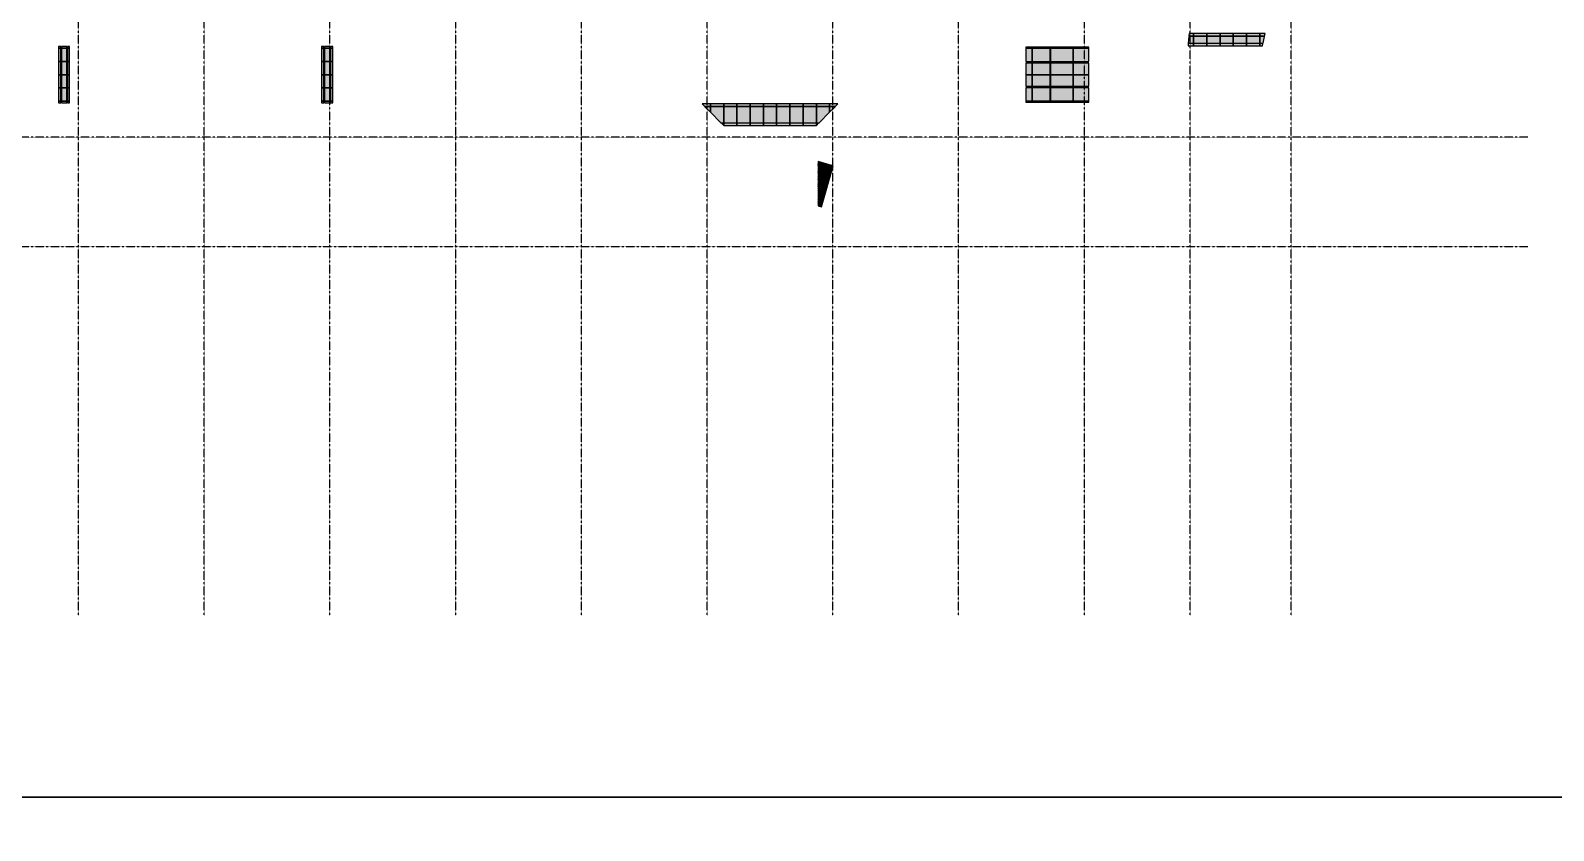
# Model space of a CAD drawing. Header units: millimetres. Extents: x -70132 to 394080, y -1879526 to 121974.
# Drawn here: x 161549 to 299631, y -1453672 to -1381143 of the extents above; entities that cross this region are included whole.
import ezdxf

# ---------------------------------------------------------------- set-up
doc = ezdxf.new("R2010")
doc.units = ezdxf.units.MM
doc.linetypes.add('DPA_Grid _ Level 100', pattern=[10, 5.5, -1.6, 1.3, -1.6])
for name, color, linetype in [('009 - AHP_06_PANEL_HATCH_', 251, 'Continuous'), ('009 - AHP_06_PANEL_MAIN_COLOR_1', 3, 'Continuous'), ('009 - AHP_06_PANEL_SYMBOL_', 251, 'Continuous')]:
    doc.layers.add(name, color=color, linetype=linetype)
doc.layers.add('S-GRID', color=251, linetype='Continuous', lineweight=9)

# ---------------------------------------------------------------- blocks, each defined once
blk = doc.blocks.new('A$C1d97255a')
at = {"layer": 'Defpoints', "color": 250, "linetype": 'DPA_Grid _ Level 100'}
for p, q in [((173095.5, -47274.3), (173095.5, 74011.8)), ((184495.5, -47274.3), (184495.5, 74011.8)), ((195895.5, -47274.3), (195895.5, 74011.8)), ((207295.5, -47274.3), (207295.5, 74011.8)), ((218695.5, -47274.3), (218695.5, 74011.8)), ((230095.5, -47274.3), (230095.5, 74011.8)), ((241495.5, -47274.3), (241495.5, 74011.8)), ((252895.5, -47274.3), (252895.5, 74011.8)), ((264295.5, -47274.3), (264295.5, 74011.8)), ((273895.5, -47274.3), (273895.5, 74011.8)), ((283045.5, -47274.3), (283045.5, 74011.8)), ((304502.9, -3900), (-58435, -3900)), ((304502.9, -13850), (-58435, -13850))]:
    blk.add_line(p, q, dxfattribs=at)
blk = doc.blocks.new('*U1339')
at = {"layer": '009 - AHP_06_PANEL_MAIN_COLOR_1'}
blk.add_lwpolyline([(0, -250), (1200, -250), (1200, 250), (0, 250)], close=True, dxfattribs=at)
at = {"layer": '009 - AHP_06_PANEL_SYMBOL_'}
blk.add_point((0, 0), dxfattribs=at)
blk = doc.blocks.new('*U1341')
at = {"layer": '009 - AHP_06_PANEL_MAIN_COLOR_1'}
blk.add_lwpolyline([(0, -100), (1200, -100), (1200, 100), (0, 100)], close=True, dxfattribs=at)
at = {"layer": '009 - AHP_06_PANEL_SYMBOL_'}
blk.add_point((0, 0), dxfattribs=at)
blk = doc.blocks.new('*U1340')
at = {"layer": '009 - AHP_06_PANEL_MAIN_COLOR_1'}
blk.add_lwpolyline([(0, -100), (1200, -100), (1200, 100), (0, 100)], close=True, dxfattribs=at)
at = {"layer": '009 - AHP_06_PANEL_SYMBOL_'}
blk.add_point((0, 0), dxfattribs=at)
blk = doc.blocks.new('*U1342')
at = {"layer": '009 - AHP_06_PANEL_MAIN_COLOR_1'}
blk.add_lwpolyline([(0, -100), (150, -100), (150, 100), (0, 100)], close=True, dxfattribs=at)
at = {"layer": '009 - AHP_06_PANEL_SYMBOL_'}
blk.add_point((0, 0), dxfattribs=at)
blk = doc.blocks.new('*U1344')
at = {"layer": '009 - AHP_06_PANEL_MAIN_COLOR_1'}
blk.add_lwpolyline([(0, -250), (150, -250), (150, 250), (0, 250)], close=True, dxfattribs=at)
at = {"layer": '009 - AHP_06_PANEL_SYMBOL_'}
blk.add_point((0, 0), dxfattribs=at)
blk = doc.blocks.new('*U1343')
at = {"layer": '009 - AHP_06_PANEL_MAIN_COLOR_1'}
blk.add_lwpolyline([(0, -100), (150, -100), (150, 100), (0, 100)], close=True, dxfattribs=at)
at = {"layer": '009 - AHP_06_PANEL_SYMBOL_'}
blk.add_point((0, 0), dxfattribs=at)
blk = doc.blocks.new('*U1345')
at = {"layer": '009 - AHP_06_PANEL_MAIN_COLOR_1'}
blk.add_lwpolyline([(0, -100), (150, -100), (150, 100), (0, 100)], close=True, dxfattribs=at)
at = {"layer": '009 - AHP_06_PANEL_SYMBOL_'}
blk.add_point((0, 0), dxfattribs=at)
blk = doc.blocks.new('*U1346')
at = {"layer": '009 - AHP_06_PANEL_MAIN_COLOR_1'}
blk.add_lwpolyline([(0, -725), (1200, -725), (1200, 725), (0, 725)], close=True, dxfattribs=at)
at = {"layer": '009 - AHP_06_PANEL_SYMBOL_'}
blk.add_point((0, 0), dxfattribs=at)
blk = doc.blocks.new('*U1347')
at = {"layer": '009 - AHP_06_PANEL_MAIN_COLOR_1'}
blk.add_lwpolyline([(0, -100), (1200, -100), (1200, 100), (0, 100)], close=True, dxfattribs=at)
at = {"layer": '009 - AHP_06_PANEL_SYMBOL_'}
blk.add_point((0, 0), dxfattribs=at)
blk = doc.blocks.new('*U1384')
blk.add_point((0, 0))
at = {"layer": '009 - AHP_06_PANEL_MAIN_COLOR_1'}
blk.add_lwpolyline([(0, 100), (0, 100), (0, -100), (200, -100)], close=True, dxfattribs=at)
blk = doc.blocks.new('*U1385')
blk.add_point((0, 0))
at = {"layer": '009 - AHP_06_PANEL_MAIN_COLOR_1'}
blk.add_lwpolyline([(550, 100), (0, 100), (0, -100), (750, -100)], close=True, dxfattribs=at)
blk = doc.blocks.new('*U1386')
blk.add_point((0, 0))
at = {"layer": '009 - AHP_06_PANEL_MAIN_COLOR_1'}
blk.add_lwpolyline([(200, 100), (0, 100), (0, -100), (0, -100)], close=True, dxfattribs=at)
blk = doc.blocks.new('*U1388')
blk.add_point((0, 0))
at = {"layer": '009 - AHP_06_PANEL_MAIN_COLOR_1'}
blk.add_lwpolyline([(750, 100), (0, 100), (0, -100), (550, -100)], close=True, dxfattribs=at)
blk = doc.blocks.new('*U1387')
blk.add_point((0, 0))
at = {"layer": '009 - AHP_06_PANEL_MAIN_COLOR_1'}
blk.add_lwpolyline([(500, 250), (0, 250), (0, -250), (0, -250)], close=True, dxfattribs=at)
blk = doc.blocks.new('*U1348')
at = {"layer": '009 - AHP_06_PANEL_MAIN_COLOR_1'}
blk.add_lwpolyline([(0, -600), (2078, -600), (2078, 600), (0, 600)], close=True, dxfattribs=at)
at = {"layer": '009 - AHP_06_PANEL_SYMBOL_'}
blk.add_point((0, 0), dxfattribs=at)
blk = doc.blocks.new('*U1349')
at = {"layer": '009 - AHP_06_PANEL_MAIN_COLOR_1'}
blk.add_lwpolyline([(0, -600), (1411, -600), (1411, 600), (0, 600)], close=True, dxfattribs=at)
at = {"layer": '009 - AHP_06_PANEL_SYMBOL_'}
blk.add_point((0, 0), dxfattribs=at)
blk = doc.blocks.new('*U1350')
at = {"layer": '009 - AHP_06_PANEL_MAIN_COLOR_1'}
blk.add_lwpolyline([(0, -600), (1645, -600), (1645, 600), (0, 600)], close=True, dxfattribs=at)
at = {"layer": '009 - AHP_06_PANEL_SYMBOL_'}
blk.add_point((0, 0), dxfattribs=at)
blk = doc.blocks.new('*U1351')
at = {"layer": '009 - AHP_06_PANEL_MAIN_COLOR_1'}
blk.add_lwpolyline([(0, -600), (566, -600), (566, 600), (0, 600)], close=True, dxfattribs=at)
at = {"layer": '009 - AHP_06_PANEL_SYMBOL_'}
blk.add_point((0, 0), dxfattribs=at)
blk = doc.blocks.new('*U1355')
at = {"layer": '009 - AHP_06_PANEL_MAIN_COLOR_1'}
blk.add_lwpolyline([(0, -525), (2078, -525), (2078, 525), (0, 525)], close=True, dxfattribs=at)
at = {"layer": '009 - AHP_06_PANEL_SYMBOL_'}
blk.add_point((0, 0), dxfattribs=at)
blk = doc.blocks.new('*U1354')
at = {"layer": '009 - AHP_06_PANEL_MAIN_COLOR_1'}
blk.add_lwpolyline([(0, -525), (1411, -525), (1411, 525), (0, 525)], close=True, dxfattribs=at)
at = {"layer": '009 - AHP_06_PANEL_SYMBOL_'}
blk.add_point((0, 0), dxfattribs=at)
blk = doc.blocks.new('*U1353')
at = {"layer": '009 - AHP_06_PANEL_MAIN_COLOR_1'}
blk.add_lwpolyline([(0, -525), (1645, -525), (1645, 525), (0, 525)], close=True, dxfattribs=at)
at = {"layer": '009 - AHP_06_PANEL_SYMBOL_'}
blk.add_point((0, 0), dxfattribs=at)
blk = doc.blocks.new('*U1352')
at = {"layer": '009 - AHP_06_PANEL_MAIN_COLOR_1'}
blk.add_lwpolyline([(0, -525), (566, -525), (566, 525), (0, 525)], close=True, dxfattribs=at)
at = {"layer": '009 - AHP_06_PANEL_SYMBOL_'}
blk.add_point((0, 0), dxfattribs=at)
blk = doc.blocks.new('*U1359')
at = {"layer": '009 - AHP_06_PANEL_MAIN_COLOR_1'}
blk.add_lwpolyline([(0, -50), (2078, -50), (2078, 50), (0, 50)], close=True, dxfattribs=at)
at = {"layer": '009 - AHP_06_PANEL_SYMBOL_'}
blk.add_point((0, 0), dxfattribs=at)
blk = doc.blocks.new('*U1358')
at = {"layer": '009 - AHP_06_PANEL_MAIN_COLOR_1'}
blk.add_lwpolyline([(0, -50), (1411, -50), (1411, 50), (0, 50)], close=True, dxfattribs=at)
at = {"layer": '009 - AHP_06_PANEL_SYMBOL_'}
blk.add_point((0, 0), dxfattribs=at)
blk = doc.blocks.new('*U1357')
at = {"layer": '009 - AHP_06_PANEL_MAIN_COLOR_1'}
blk.add_lwpolyline([(0, -50), (1645, -50), (1645, 50), (0, 50)], close=True, dxfattribs=at)
at = {"layer": '009 - AHP_06_PANEL_SYMBOL_'}
blk.add_point((0, 0), dxfattribs=at)
blk = doc.blocks.new('*U1356')
at = {"layer": '009 - AHP_06_PANEL_MAIN_COLOR_1'}
blk.add_lwpolyline([(0, -50), (566, -50), (566, 50), (0, 50)], close=True, dxfattribs=at)
at = {"layer": '009 - AHP_06_PANEL_SYMBOL_'}
blk.add_point((0, 0), dxfattribs=at)
blk = doc.blocks.new('*U1368')
blk.add_point((0, 0))
at = {"layer": '009 - AHP_06_PANEL_MAIN_COLOR_1'}
blk.add_lwpolyline([(291, 100), (0, 100), (0, -100), (248, -100)], close=True, dxfattribs=at)
blk = doc.blocks.new('*U1370')
blk.add_point((0, 0))
at = {"layer": '009 - AHP_06_PANEL_MAIN_COLOR_1'}
blk.add_lwpolyline([(430, 300), (0, 300), (0, -300), (301, -300)], close=True, dxfattribs=at)
blk = doc.blocks.new('*U1363')
at = {"layer": '009 - AHP_06_PANEL_MAIN_COLOR_1'}
blk.add_lwpolyline([(0, -300), (1200, -300), (1200, 300), (0, 300)], close=True, dxfattribs=at)
at = {"layer": '009 - AHP_06_PANEL_SYMBOL_'}
blk.add_point((0, 0), dxfattribs=at)
blk = doc.blocks.new('*U1364')
blk.add_point((0, 0))
at = {"layer": '009 - AHP_06_PANEL_MAIN_COLOR_1'}
blk.add_lwpolyline([(476, 300), (0, 300), (0, -300), (418, -300)], close=True, dxfattribs=at)
blk = doc.blocks.new('*U1365')
at = {"layer": '009 - AHP_06_PANEL_MAIN_COLOR_1'}
blk.add_lwpolyline([(0, -100), (1200, -100), (1200, 100), (0, 100)], close=True, dxfattribs=at)
at = {"layer": '009 - AHP_06_PANEL_SYMBOL_'}
blk.add_point((0, 0), dxfattribs=at)
blk = doc.blocks.new('*U1366')
blk.add_point((0, 0))
at = {"layer": '009 - AHP_06_PANEL_MAIN_COLOR_1'}
blk.add_lwpolyline([(413, 100), (0, 100), (0, -100), (394, -100)], close=True, dxfattribs=at)
blk = doc.blocks.new('*U1367')
blk.add_point((0, 0))
at = {"layer": '009 - AHP_06_PANEL_MAIN_COLOR_1'}
blk.add_lwpolyline([(499, 100), (0, 100), (0, -100), (481, -100)], close=True, dxfattribs=at)
blk = doc.blocks.new('*U1369')
blk.add_point((0, 0))
at = {"layer": '009 - AHP_06_PANEL_MAIN_COLOR_1'}
blk.add_lwpolyline([(483, 100), (0, 100), (0, -100), (441, -100)], close=True, dxfattribs=at)
blk = doc.blocks.new('W-2-PP20-AR-4130-01-A_20260306-090541_AHP_C06_OVL')
at = {"layer": '009 - AHP_06_PANEL_HATCH_', "linetype": 'ByBlock'}
h = blk.add_hatch(dxfattribs=at)
h.set_pattern_fill('ANSI35', color=256, scale=0.5)
h.paths.add_polyline_path([(231125, 9125), (230695, 9125), (230695, 8525), (230997, 8525)])
h.paths.add_polyline_path([(230986, 8475), (230695, 8475), (230695, 8275), (230943, 8275)])
h.paths.add_polyline_path([(231179, 9375), (230695, 9375), (230695, 9175), (231136, 9175)])
h.paths.add_polyline_path([(224197, 8275), (224695, 8275), (224695, 8475), (224215, 8475)])
h.paths.add_polyline_path([(224282, 9175), (224695, 9175), (224695, 9375), (224301, 9375)])
h.paths.add_polyline_path([(224695, 8275), (225895, 8275), (225895, 8475), (224695, 8475)])
h.paths.add_polyline_path([(225895, 8275), (227095, 8275), (227095, 8475), (225895, 8475)])
h.paths.add_polyline_path([(227095, 8275), (228295, 8275), (228295, 8475), (227095, 8475)])
h.paths.add_polyline_path([(229495, 8275), (230695, 8275), (230695, 8475), (229495, 8475)])
h.paths.add_polyline_path([(228295, 8275), (229495, 8275), (229495, 8475), (228295, 8475)])
h.paths.add_polyline_path([(224695, 9175), (225895, 9175), (225895, 9375), (224695, 9375)])
h.paths.add_polyline_path([(225895, 9175), (227095, 9175), (227095, 9375), (225895, 9375)])
h.paths.add_polyline_path([(227095, 9175), (228295, 9175), (228295, 9375), (227095, 9375)])
h.paths.add_polyline_path([(229495, 9175), (230695, 9175), (230695, 9375), (229495, 9375)])
h.paths.add_polyline_path([(228295, 9175), (229495, 9175), (229495, 9375), (228295, 9375)])
h.paths.add_polyline_path([(224220, 8525), (224695, 8525), (224695, 9125), (224278, 9125)])
h.paths.add_polyline_path([(224695, 8525), (225895, 8525), (225895, 9125), (224695, 9125)])
h.paths.add_polyline_path([(225895, 8525), (227095, 8525), (227095, 9125), (225895, 9125)])
h.paths.add_polyline_path([(227095, 8525), (228295, 8525), (228295, 9125), (227095, 9125)])
h.paths.add_polyline_path([(229495, 8525), (230695, 8525), (230695, 9125), (229495, 9125)])
h.paths.add_polyline_path([(228295, 8525), (229495, 8525), (229495, 9125), (228295, 9125)])
h = blk.add_hatch(dxfattribs=at)
h.set_pattern_fill('ANSI35', color=256, scale=0.5)
h.paths.add_polyline_path([(122000, 8050), (122000, 8200), (121800, 8200), (121800, 8050)], flags=17)
h.paths.add_polyline_path([(122550, 8050), (122550, 8200), (122050, 8200), (122050, 8050)], flags=17)
h.paths.add_polyline_path([(122800, 8050), (122800, 8200), (122600, 8200), (122600, 8050)], flags=17)
h.paths.add_polyline_path([(122800, 6850), (122800, 8050), (122600, 8050), (122600, 6850)], flags=17)
h.paths.add_polyline_path([(122550, 6850), (122550, 8050), (122050, 8050), (122050, 6850)], flags=17)
h.paths.add_polyline_path([(122000, 6850), (122000, 8050), (121800, 8050), (121800, 6850)], flags=17)
h.paths.add_polyline_path([(122000, 5650), (122000, 6850), (121800, 6850), (121800, 5650)], flags=17)
h.paths.add_polyline_path([(122550, 5650), (122550, 6850), (122050, 6850), (122050, 5650)], flags=17)
h.paths.add_polyline_path([(122800, 5650), (122800, 6850), (122600, 6850), (122600, 5650)], flags=17)
h.paths.add_polyline_path([(122800, 4450), (122800, 5650), (122600, 5650), (122600, 4450)], flags=17)
h.paths.add_polyline_path([(122550, 4450), (122550, 5650), (122050, 5650), (122050, 4450)], flags=17)
h.paths.add_polyline_path([(122000, 4450), (122000, 5650), (121800, 5650), (121800, 4450)], flags=17)
h.paths.add_polyline_path([(122000, 3250), (122000, 4450), (121800, 4450), (121800, 3250)], flags=17)
h.paths.add_polyline_path([(122550, 3250), (122550, 4450), (122050, 4450), (122050, 3250)], flags=17)
h.paths.add_polyline_path([(122800, 3250), (122800, 4450), (122600, 4450), (122600, 3250)], flags=17)
h.paths.add_polyline_path([(122600, 3250), (122600, 3100), (122800, 3100), (122800, 3250)], flags=17)
h.paths.add_polyline_path([(122050, 3250), (122050, 3100), (122550, 3100), (122550, 3250)], flags=17)
h.paths.add_polyline_path([(121800, 3250), (121800, 3100), (122000, 3100), (122000, 3250)], flags=17)
h.paths.add_polyline_path([(122800, 8050), (122800, 8200), (122600, 8200), (122600, 8050)], flags=17)
h.paths.add_polyline_path([(122000, 8050), (122000, 8200), (121800, 8200), (121800, 8050)], flags=17)
h.paths.add_polyline_path([(122550, 8050), (122550, 8200), (122050, 8200), (122050, 8050)], flags=17)
h.paths.add_polyline_path([(122600, 3250), (122600, 3100), (122800, 3100), (122800, 3250)], flags=17)
h.paths.add_polyline_path([(122050, 3250), (122050, 3100), (122550, 3100), (122550, 3250)], flags=17)
h.paths.add_polyline_path([(121800, 3250), (121800, 3100), (122000, 3100), (122000, 3250)], flags=17)
h.paths.add_polyline_path([(122800, 3250), (122800, 4450), (122600, 4450), (122600, 3250)], flags=17)
h.paths.add_polyline_path([(122000, 3250), (122000, 4450), (121800, 4450), (121800, 3250)], flags=17)
h.paths.add_polyline_path([(122550, 3250), (122550, 4450), (122050, 4450), (122050, 3250)], flags=17)
h.paths.add_polyline_path([(122800, 4450), (122800, 5650), (122600, 5650), (122600, 4450)], flags=17)
h.paths.add_polyline_path([(122000, 4450), (122000, 5650), (121800, 5650), (121800, 4450)], flags=17)
h.paths.add_polyline_path([(122550, 4450), (122550, 5650), (122050, 5650), (122050, 4450)], flags=17)
h.paths.add_polyline_path([(122800, 5650), (122800, 6850), (122600, 6850), (122600, 5650)], flags=17)
h.paths.add_polyline_path([(122000, 5650), (122000, 6850), (121800, 6850), (121800, 5650)], flags=17)
h.paths.add_polyline_path([(122550, 5650), (122550, 6850), (122050, 6850), (122050, 5650)], flags=17)
h.paths.add_polyline_path([(122800, 6850), (122800, 8050), (122600, 8050), (122600, 6850)], flags=17)
h.paths.add_polyline_path([(122000, 6850), (122000, 8050), (121800, 8050), (121800, 6850)], flags=17)
h.paths.add_polyline_path([(122550, 6850), (122550, 8050), (122050, 8050), (122050, 6850)], flags=17)
h = blk.add_hatch(dxfattribs=at)
h.set_pattern_fill('ANSI35', color=256, scale=0.5)
h.paths.add_polyline_path([(122000, 8050), (122000, 8200), (121800, 8200), (121800, 8050)], flags=17)
h.paths.add_polyline_path([(122550, 8050), (122550, 8200), (122050, 8200), (122050, 8050)], flags=17)
h.paths.add_polyline_path([(122800, 8050), (122800, 8200), (122600, 8200), (122600, 8050)], flags=17)
h.paths.add_polyline_path([(122800, 6850), (122800, 8050), (122600, 8050), (122600, 6850)], flags=17)
h.paths.add_polyline_path([(122550, 6850), (122550, 8050), (122050, 8050), (122050, 6850)], flags=17)
h.paths.add_polyline_path([(122000, 6850), (122000, 8050), (121800, 8050), (121800, 6850)], flags=17)
h.paths.add_polyline_path([(122000, 5650), (122000, 6850), (121800, 6850), (121800, 5650)], flags=17)
h.paths.add_polyline_path([(122550, 5650), (122550, 6850), (122050, 6850), (122050, 5650)], flags=17)
h.paths.add_polyline_path([(122800, 5650), (122800, 6850), (122600, 6850), (122600, 5650)], flags=17)
h.paths.add_polyline_path([(122800, 4450), (122800, 5650), (122600, 5650), (122600, 4450)], flags=17)
h.paths.add_polyline_path([(122550, 4450), (122550, 5650), (122050, 5650), (122050, 4450)], flags=17)
h.paths.add_polyline_path([(122000, 4450), (122000, 5650), (121800, 5650), (121800, 4450)], flags=17)
h.paths.add_polyline_path([(122000, 3250), (122000, 4450), (121800, 4450), (121800, 3250)], flags=17)
h.paths.add_polyline_path([(122550, 3250), (122550, 4450), (122050, 4450), (122050, 3250)], flags=17)
h.paths.add_polyline_path([(122800, 3250), (122800, 4450), (122600, 4450), (122600, 3250)], flags=17)
h.paths.add_polyline_path([(122600, 3250), (122600, 3100), (122800, 3100), (122800, 3250)], flags=17)
h.paths.add_polyline_path([(122050, 3250), (122050, 3100), (122550, 3100), (122550, 3250)], flags=17)
h.paths.add_polyline_path([(121800, 3250), (121800, 3100), (122000, 3100), (122000, 3250)], flags=17)
h.paths.add_polyline_path([(122800, 8050), (122800, 8200), (122600, 8200), (122600, 8050)], flags=17)
h.paths.add_polyline_path([(122000, 8050), (122000, 8200), (121800, 8200), (121800, 8050)], flags=17)
h.paths.add_polyline_path([(122550, 8050), (122550, 8200), (122050, 8200), (122050, 8050)], flags=17)
h.paths.add_polyline_path([(122600, 3250), (122600, 3100), (122800, 3100), (122800, 3250)], flags=17)
h.paths.add_polyline_path([(122050, 3250), (122050, 3100), (122550, 3100), (122550, 3250)], flags=17)
h.paths.add_polyline_path([(121800, 3250), (121800, 3100), (122000, 3100), (122000, 3250)], flags=17)
h.paths.add_polyline_path([(122800, 3250), (122800, 4450), (122600, 4450), (122600, 3250)], flags=17)
h.paths.add_polyline_path([(122000, 3250), (122000, 4450), (121800, 4450), (121800, 3250)], flags=17)
h.paths.add_polyline_path([(122550, 3250), (122550, 4450), (122050, 4450), (122050, 3250)], flags=17)
h.paths.add_polyline_path([(122800, 4450), (122800, 5650), (122600, 5650), (122600, 4450)], flags=17)
h.paths.add_polyline_path([(122000, 4450), (122000, 5650), (121800, 5650), (121800, 4450)], flags=17)
h.paths.add_polyline_path([(122550, 4450), (122550, 5650), (122050, 5650), (122050, 4450)], flags=17)
h.paths.add_polyline_path([(122800, 5650), (122800, 6850), (122600, 6850), (122600, 5650)], flags=17)
h.paths.add_polyline_path([(122000, 5650), (122000, 6850), (121800, 6850), (121800, 5650)], flags=17)
h.paths.add_polyline_path([(122550, 5650), (122550, 6850), (122050, 6850), (122050, 5650)], flags=17)
h.paths.add_polyline_path([(122800, 6850), (122800, 8050), (122600, 8050), (122600, 6850)], flags=17)
h.paths.add_polyline_path([(122000, 6850), (122000, 8050), (121800, 8050), (121800, 6850)], flags=17)
h.paths.add_polyline_path([(122550, 6850), (122550, 8050), (122050, 8050), (122050, 6850)], flags=17)
h = blk.add_hatch(dxfattribs=at)
h.set_pattern_fill('ANSI35', color=256, scale=0.5)
h.paths.add_polyline_path([(122000, 3250), (122000, 3100), (121800, 3100), (121800, 3250), (121800, 4450), (121800, 5650), (121800, 6850), (121800, 8050), (121800, 8200), (122000, 8200), (122000, 8050), (122000, 6850), (122000, 5650), (122000, 4450)])
h = blk.add_hatch(dxfattribs=at)
h.set_pattern_fill('ANSI35', color=256, scale=0.5)
h.paths.add_polyline_path([(122550, 3250), (122550, 3100), (122050, 3100), (122050, 3250), (122050, 4450), (122050, 5650), (122050, 6850), (122050, 8050), (122050, 8200), (122550, 8200), (122550, 8050), (122550, 6850), (122550, 5650), (122550, 4450)])
h = blk.add_hatch(dxfattribs=at)
h.set_pattern_fill('ANSI35', color=256, scale=0.5)
h.paths.add_polyline_path([(122800, 3250), (122800, 3100), (122600, 3100), (122600, 3250), (122600, 4450), (122600, 5650), (122600, 6850), (122600, 8050), (122600, 8200), (122800, 8200), (122800, 8050), (122800, 6850), (122800, 5650), (122800, 4450)])
h = blk.add_hatch(dxfattribs=at)
h.set_pattern_fill('ANSI35', color=256, scale=0.5)
h.paths.add_polyline_path([(145850, 8050), (145850, 8200), (145650, 8200), (145650, 8050)])
h.paths.add_polyline_path([(146400, 8050), (146400, 8200), (145900, 8200), (145900, 8050)])
h.paths.add_polyline_path([(146650, 8050), (146650, 8200), (146450, 8200), (146450, 8050)])
h.paths.add_polyline_path([(146650, 6850), (146650, 8050), (146450, 8050), (146450, 6850)])
h.paths.add_polyline_path([(146400, 6850), (146400, 8050), (145900, 8050), (145900, 6850)])
h.paths.add_polyline_path([(145850, 6850), (145850, 8050), (145650, 8050), (145650, 6850)])
h.paths.add_polyline_path([(145850, 5650), (145850, 6850), (145650, 6850), (145650, 5650)])
h.paths.add_polyline_path([(146400, 5650), (146400, 6850), (145900, 6850), (145900, 5650)])
h.paths.add_polyline_path([(146650, 5650), (146650, 6850), (146450, 6850), (146450, 5650)])
h.paths.add_polyline_path([(146650, 4450), (146650, 5650), (146450, 5650), (146450, 4450)])
h.paths.add_polyline_path([(146400, 4450), (146400, 5650), (145900, 5650), (145900, 4450)])
h.paths.add_polyline_path([(145850, 4450), (145850, 5650), (145650, 5650), (145650, 4450)])
h.paths.add_polyline_path([(145850, 3250), (145850, 4450), (145650, 4450), (145650, 3250)])
h.paths.add_polyline_path([(146400, 3250), (146400, 4450), (145900, 4450), (145900, 3250)])
h.paths.add_polyline_path([(146650, 3250), (146650, 4450), (146450, 4450), (146450, 3250)])
h.paths.add_polyline_path([(146450, 3250), (146450, 3100), (146650, 3100), (146650, 3250)])
h.paths.add_polyline_path([(145900, 3250), (145900, 3100), (146400, 3100), (146400, 3250)])
h.paths.add_polyline_path([(145650, 3250), (145650, 3100), (145850, 3100), (145850, 3250)])
h = blk.add_hatch(dxfattribs=at)
h.set_pattern_fill('ANSI35', color=256, scale=0.5)
h.paths.add_polyline_path([(210066, 3250), (209500, 3250), (209500, 3150), (210066, 3150)])
h.paths.add_polyline_path([(210066, 3150), (211711, 3150), (211711, 3250), (210066, 3250)])
h.paths.add_polyline_path([(213791, 3150), (215202, 3150), (215202, 3250), (213791, 3250)])
h.paths.add_polyline_path([(211713, 3150), (213791, 3150), (213791, 3250), (211713, 3250)])
h.paths.add_polyline_path([(210066, 8150), (209500, 8150), (209500, 8050), (210066, 8050)])
h.paths.add_polyline_path([(210066, 8050), (211711, 8050), (211711, 8150), (210066, 8150)])
h.paths.add_polyline_path([(213791, 8050), (215202, 8050), (215202, 8150), (213791, 8150)])
h.paths.add_polyline_path([(211713, 8050), (213791, 8050), (213791, 8150), (211713, 8150)])
h.paths.add_polyline_path([(210066, 4450), (209500, 4450), (209500, 3250), (210066, 3250)])
h.paths.add_polyline_path([(210066, 3250), (211711, 3250), (211711, 4450), (210066, 4450)])
h.paths.add_polyline_path([(213791, 3250), (215202, 3250), (215202, 4450), (213791, 4450)])
h.paths.add_polyline_path([(211713, 3250), (213791, 3250), (213791, 4450), (211713, 4450)])
h.paths.add_polyline_path([(210066, 5650), (209500, 5650), (209500, 4600), (210066, 4600)])
h.paths.add_polyline_path([(210066, 4600), (211711, 4600), (211711, 5650), (210066, 5650)])
h.paths.add_polyline_path([(213791, 4600), (215202, 4600), (215202, 5650), (213791, 5650)])
h.paths.add_polyline_path([(211713, 4600), (213791, 4600), (213791, 5650), (211713, 5650)])
h.paths.add_polyline_path([(210066, 6700), (209500, 6700), (209500, 5650), (210066, 5650)])
h.paths.add_polyline_path([(210066, 5650), (211711, 5650), (211711, 6700), (210066, 6700)])
h.paths.add_polyline_path([(213791, 5650), (215202, 5650), (215202, 6700), (213791, 6700)])
h.paths.add_polyline_path([(211713, 5650), (213791, 5650), (213791, 6700), (211713, 6700)])
h.paths.add_polyline_path([(210066, 8050), (209500, 8050), (209500, 6850), (210066, 6850)])
h.paths.add_polyline_path([(210066, 6850), (211711, 6850), (211711, 8050), (210066, 8050)])
h.paths.add_polyline_path([(213791, 6850), (215202, 6850), (215202, 8050), (213791, 8050)])
h.paths.add_polyline_path([(211713, 6850), (213791, 6850), (213791, 8050), (211713, 8050)])
h = blk.add_hatch(dxfattribs=at)
h.set_pattern_fill('ANSI35', color=256, scale=0.5)
h.paths.add_polyline_path([(192200, 2750), (191700, 2750), (191700, 2250)])
h.paths.add_polyline_path([(192450, 3000), (191700, 3000), (191700, 2800), (192250, 2800)])
h.paths.add_polyline_path([(190700, 1250), (190500, 1250), (190500, 1050), (190500, 1050)])
h.paths.add_polyline_path([(190500, 2800), (191700, 2800), (191700, 3000), (190500, 3000)])
h.paths.add_polyline_path([(191700, 2750), (190500, 2750), (190500, 1300), (190750, 1300), (191700, 2250)])
h.paths.add_polyline_path([(182100, 1050), (182100, 1250), (181900, 1250)])
h.paths.add_polyline_path([(182100, 2750), (180900, 2750), (180900, 2250), (181850, 1300), (182100, 1300)])
h.paths.add_polyline_path([(182100, 3000), (180900, 3000), (180900, 2800), (182100, 2800)])
h.paths.add_polyline_path([(189300, 2800), (190500, 2800), (190500, 3000), (189300, 3000)])
h.paths.add_polyline_path([(189300, 1050), (190500, 1050), (190500, 1250), (189300, 1250)])
h.paths.add_polyline_path([(189300, 1300), (190500, 1300), (190500, 2750), (189300, 2750)])
h.paths.add_polyline_path([(188100, 2800), (189300, 2800), (189300, 3000), (188100, 3000)])
h.paths.add_polyline_path([(188100, 1050), (189300, 1050), (189300, 1250), (188100, 1250)])
h.paths.add_polyline_path([(188100, 1300), (189300, 1300), (189300, 2750), (188100, 2750)])
h.paths.add_polyline_path([(186900, 2800), (188100, 2800), (188100, 3000), (186900, 3000)])
h.paths.add_polyline_path([(186900, 1050), (188100, 1050), (188100, 1250), (186900, 1250)])
h.paths.add_polyline_path([(186900, 1300), (188100, 1300), (188100, 2750), (186900, 2750)])
h.paths.add_polyline_path([(182100, 2800), (183300, 2800), (183300, 3000), (182100, 3000)])
h.paths.add_polyline_path([(182100, 1050), (183300, 1050), (183300, 1250), (182100, 1250)])
h.paths.add_polyline_path([(182100, 1300), (183300, 1300), (183300, 2750), (182100, 2750)])
h.paths.add_polyline_path([(183300, 2800), (184500, 2800), (184500, 3000), (183300, 3000)])
h.paths.add_polyline_path([(183300, 1050), (184500, 1050), (184500, 1250), (183300, 1250)])
h.paths.add_polyline_path([(183300, 1300), (184500, 1300), (184500, 2750), (183300, 2750)])
h.paths.add_polyline_path([(184500, 2800), (185700, 2800), (185700, 3000), (184500, 3000)])
h.paths.add_polyline_path([(184500, 1050), (185700, 1050), (185700, 1250), (184500, 1250)])
h.paths.add_polyline_path([(184500, 1300), (185700, 1300), (185700, 2750), (184500, 2750)])
h.paths.add_polyline_path([(185700, 2800), (186900, 2800), (186900, 3000), (185700, 3000)])
h.paths.add_polyline_path([(185700, 1050), (186900, 1050), (186900, 1250), (185700, 1250)])
h.paths.add_polyline_path([(185700, 1300), (186900, 1300), (186900, 2750), (185700, 2750)])
h.paths.add_polyline_path([(180350, 2800), (180900, 2800), (180900, 3000), (180150, 3000)])
h.paths.add_polyline_path([(180900, 2250), (180900, 2750), (180400, 2750)])
h = blk.add_hatch(dxfattribs=at)
h.set_pattern_fill('ANSI35', color=256, scale=0.5)
h.set_pattern_definition([(45, (0, 0), (-44.90128, 44.90128), []), (45, (44.9, 0), (-44.90128, 44.90128), [79.375, -15.875, 0, -15.875])])
h.paths.add_polyline_path([(190714, -6243), (191796, -2548), (190650, -2213), (190650, -6225)])
h.paths.add_polyline_path([(190954, -6313), (192036, -2619), (191844, -2563), (190762, -6257)])
at = {"layer": '009 - AHP_06_PANEL_MAIN_COLOR_1'}
for p, q in [((180900, 2750), (180400, 2750)), ((180900, 2250), (180400, 2750)), ((180900, 2250), (180900, 2750)), ((191578, -3292), (190650, -3020)), ((191818, -3362), (191626, -3306)), ((191241, -4444), (190650, -4271)), ((190903, -5595), (190650, -5521)), ((191481, -4514), (191289, -4458)), ((191143, -5666), (190951, -5609))]:
    blk.add_line(p, q, dxfattribs=at)
at = {"layer": '009 - AHP_06_PANEL_MAIN_COLOR_1', "linetype": 'ByBlock'}
for points in [[(182100, 2750), (180900, 2750), (180900, 2250), (181850, 1300), (182100, 1300)], [(191700, 2750), (190500, 2750), (190500, 1300), (190750, 1300), (191700, 2250)]]:
    blk.add_lwpolyline(points, close=True, dxfattribs=at)
at = {"layer": '009 - AHP_06_PANEL_MAIN_COLOR_1'}
blk.add_lwpolyline([(190714, -6243), (191796, -2548), (190650, -2213), (190650, -6225), (190714, -6243)], dxfattribs=at)
blk.add_lwpolyline([(190954, -6313), (192036, -2619), (191844, -2563), (190762, -6257)], close=True, dxfattribs=at)
for name, p, rotation in [('*U1367', (224695, 8375), 180), ('*U1364', (224695, 8825), 180), ('*U1366', (224695, 9275), 180), ('*U1345', (121900, 8050), 90), ('*U1345', (121900, 8050), 90), ('*U1341', (121900, 6850), 90), ('*U1341', (121900, 6850), 90), ('*U1344', (122300, 8050), 90), ('*U1344', (122300, 8050), 90), ('*U1339', (122300, 6850), 90), ('*U1339', (122300, 6850), 90), ('*U1343', (122700, 8050), 90), ('*U1343', (122700, 8050), 90), ('*U1340', (122700, 6850), 90), ('*U1340', (122700, 6850), 90), ('*U1345', (145750, 8050), 90), ('*U1341', (145750, 6850), 90), ('*U1344', (146150, 8050), 90), ('*U1339', (146150, 6850), 90), ('*U1343', (146550, 8050), 90), ('*U1340', (146550, 6850), 90), ('*U1356', (210066, 8100), 180), ('*U1351', (210066, 7450), 180), ('*U1341', (121900, 5650), 90), ('*U1341', (121900, 5650), 90), ('*U1341', (121900, 4450), 90), ('*U1341', (121900, 4450), 90), ('*U1339', (122300, 5650), 90), ('*U1339', (122300, 5650), 90), ('*U1339', (122300, 4450), 90), ('*U1339', (122300, 4450), 90), ('*U1340', (122700, 5650), 90), ('*U1340', (122700, 5650), 90), ('*U1340', (122700, 4450), 90), ('*U1340', (122700, 4450), 90), ('*U1341', (145750, 5650), 90), ('*U1341', (145750, 4450), 90), ('*U1339', (146150, 5650), 90), ('*U1339', (146150, 4450), 90), ('*U1340', (146550, 5650), 90), ('*U1340', (146550, 4450), 90), ('*U1352', (210066, 6175), 180), ('*U1352', (210066, 5125), 180), ('*U1341', (121900, 3250), 90), ('*U1341', (121900, 3250), 90), ('*U1339', (122300, 3250), 90), ('*U1339', (122300, 3250), 90), ('*U1340', (122700, 3250), 90), ('*U1340', (122700, 3250), 90), ('*U1341', (145750, 3250), 90), ('*U1339', (146150, 3250), 90), ('*U1340', (146550, 3250), 90), ('*U1351', (210066, 3850), 180), ('*U1342', (121900, 3250), 270), ('*U1342', (121900, 3250), 270), ('*U1344', (122300, 3250), 270), ('*U1344', (122300, 3250), 270), ('*U1343', (122700, 3250), 270), ('*U1343', (122700, 3250), 270), ('*U1342', (145750, 3250), 270), ('*U1344', (146150, 3250), 270), ('*U1343', (146550, 3250), 270), ('*U1385', (180900, 2900), 180), ('*U1347', (182100, 2900), 180), ('*U1356', (210066, 3200), 180), ('*U1384', (182100, 1150), 180)]:
    blk.add_blockref(name, p, dxfattribs=dict(rotation=rotation))
for name, p in [('*U1365', (224695, 9275)), ('*U1363', (224695, 8825)), ('*U1365', (224695, 8375)), ('*U1365', (225895, 9275)), ('*U1363', (225895, 8825)), ('*U1365', (225895, 8375)), ('*U1365', (227095, 9275)), ('*U1363', (227095, 8825)), ('*U1365', (227095, 8375)), ('*U1365', (228295, 9275)), ('*U1363', (228295, 8825)), ('*U1365', (228295, 8375)), ('*U1365', (229495, 9275)), ('*U1363', (229495, 8825)), ('*U1365', (229495, 8375)), ('*U1369', (230695, 9275)), ('*U1370', (230695, 8825)), ('*U1368', (230695, 8375)), ('*U1357', (210066, 8100)), ('*U1350', (210066, 7450)), ('*U1359', (211713, 8100)), ('*U1348', (211713, 7450)), ('*U1358', (213791, 8100)), ('*U1349', (213791, 7450)), ('*U1353', (210066, 6175)), ('*U1353', (210066, 5125)), ('*U1355', (211713, 6175)), ('*U1355', (211713, 5125)), ('*U1354', (213791, 6175)), ('*U1354', (213791, 5125)), ('*U1350', (210066, 3850)), ('*U1348', (211713, 3850)), ('*U1349', (213791, 3850)), ('*U1347', (182100, 2900)), ('*U1347', (183300, 2900)), ('*U1347', (184500, 2900)), ('*U1347', (185700, 2900)), ('*U1347', (186900, 2900)), ('*U1347', (188100, 2900)), ('*U1347', (189300, 2900)), ('*U1347', (190500, 2900)), ('*U1388', (191700, 2900)), ('*U1357', (210066, 3200)), ('*U1359', (211713, 3200)), ('*U1358', (213791, 3200)), ('*U1346', (182100, 2025)), ('*U1346', (183300, 2025)), ('*U1346', (184500, 2025)), ('*U1346', (185700, 2025)), ('*U1346', (186900, 2025)), ('*U1346', (188100, 2025)), ('*U1346', (189300, 2025)), ('*U1387', (191700, 2500)), ('*U1347', (182100, 1150)), ('*U1347', (183300, 1150)), ('*U1347', (184500, 1150)), ('*U1347', (185700, 1150)), ('*U1347', (186900, 1150)), ('*U1347', (188100, 1150)), ('*U1347', (189300, 1150)), ('*U1386', (190500, 1150))]:
    blk.add_blockref(name, p)

msp = doc.modelspace()

# ---------------------------------------------------------------- linework, layer by layer
for points in [[(-66720.1, -1450632.9), (356364.1, -1450632.9), (356364.1, -1307668.6), (-66720.1, -1307668.6)], [(-66720.1, -1593597.1), (356364.1, -1593597.1), (356364.1, -1450632.9), (-66720.1, -1450632.9)]]:
    msp.add_lwpolyline(points, close=True)
at = {"layer": 'S-GRID', "linetype": 'DPA_Grid _ Level 100'}
for p, q in [((165898.6, -1434179.5), (165898.6, -1312893.3)), ((177298.6, -1434179.5), (177298.6, -1312893.3)), ((188698.6, -1434179.5), (188698.6, -1312893.3)), ((200098.6, -1434179.5), (200098.6, -1312893.3)), ((211498.6, -1434179.5), (211498.6, -1312893.3)), ((222898.6, -1434179.5), (222898.6, -1312893.3)), ((234298.6, -1434179.5), (234298.6, -1312893.3)), ((245698.6, -1434179.5), (245698.6, -1312893.3)), ((257098.6, -1434179.5), (257098.6, -1312893.3)), ((266698.6, -1434179.5), (266698.6, -1312893.3)), ((275848.6, -1434179.5), (275848.6, -1312893.3))]:
    msp.add_line(p, q, dxfattribs=at)

# ---------------------------------------------------------------- block references
at = {"linetype": 'ByBlock'}
msp.add_blockref('A$C1d97255a', (-7197, -1386905.2), dxfattribs=at)
at = {"layer": '009 - AHP_06_PANEL_MAIN_COLOR_1', "linetype": 'ByBlock'}
msp.add_blockref('W-2-PP20-AR-4130-01-A_20260306-090541_AHP_C06_OVL', (42298.6, -1390805.2), dxfattribs=at)

doc.saveas('drawing.dxf')
